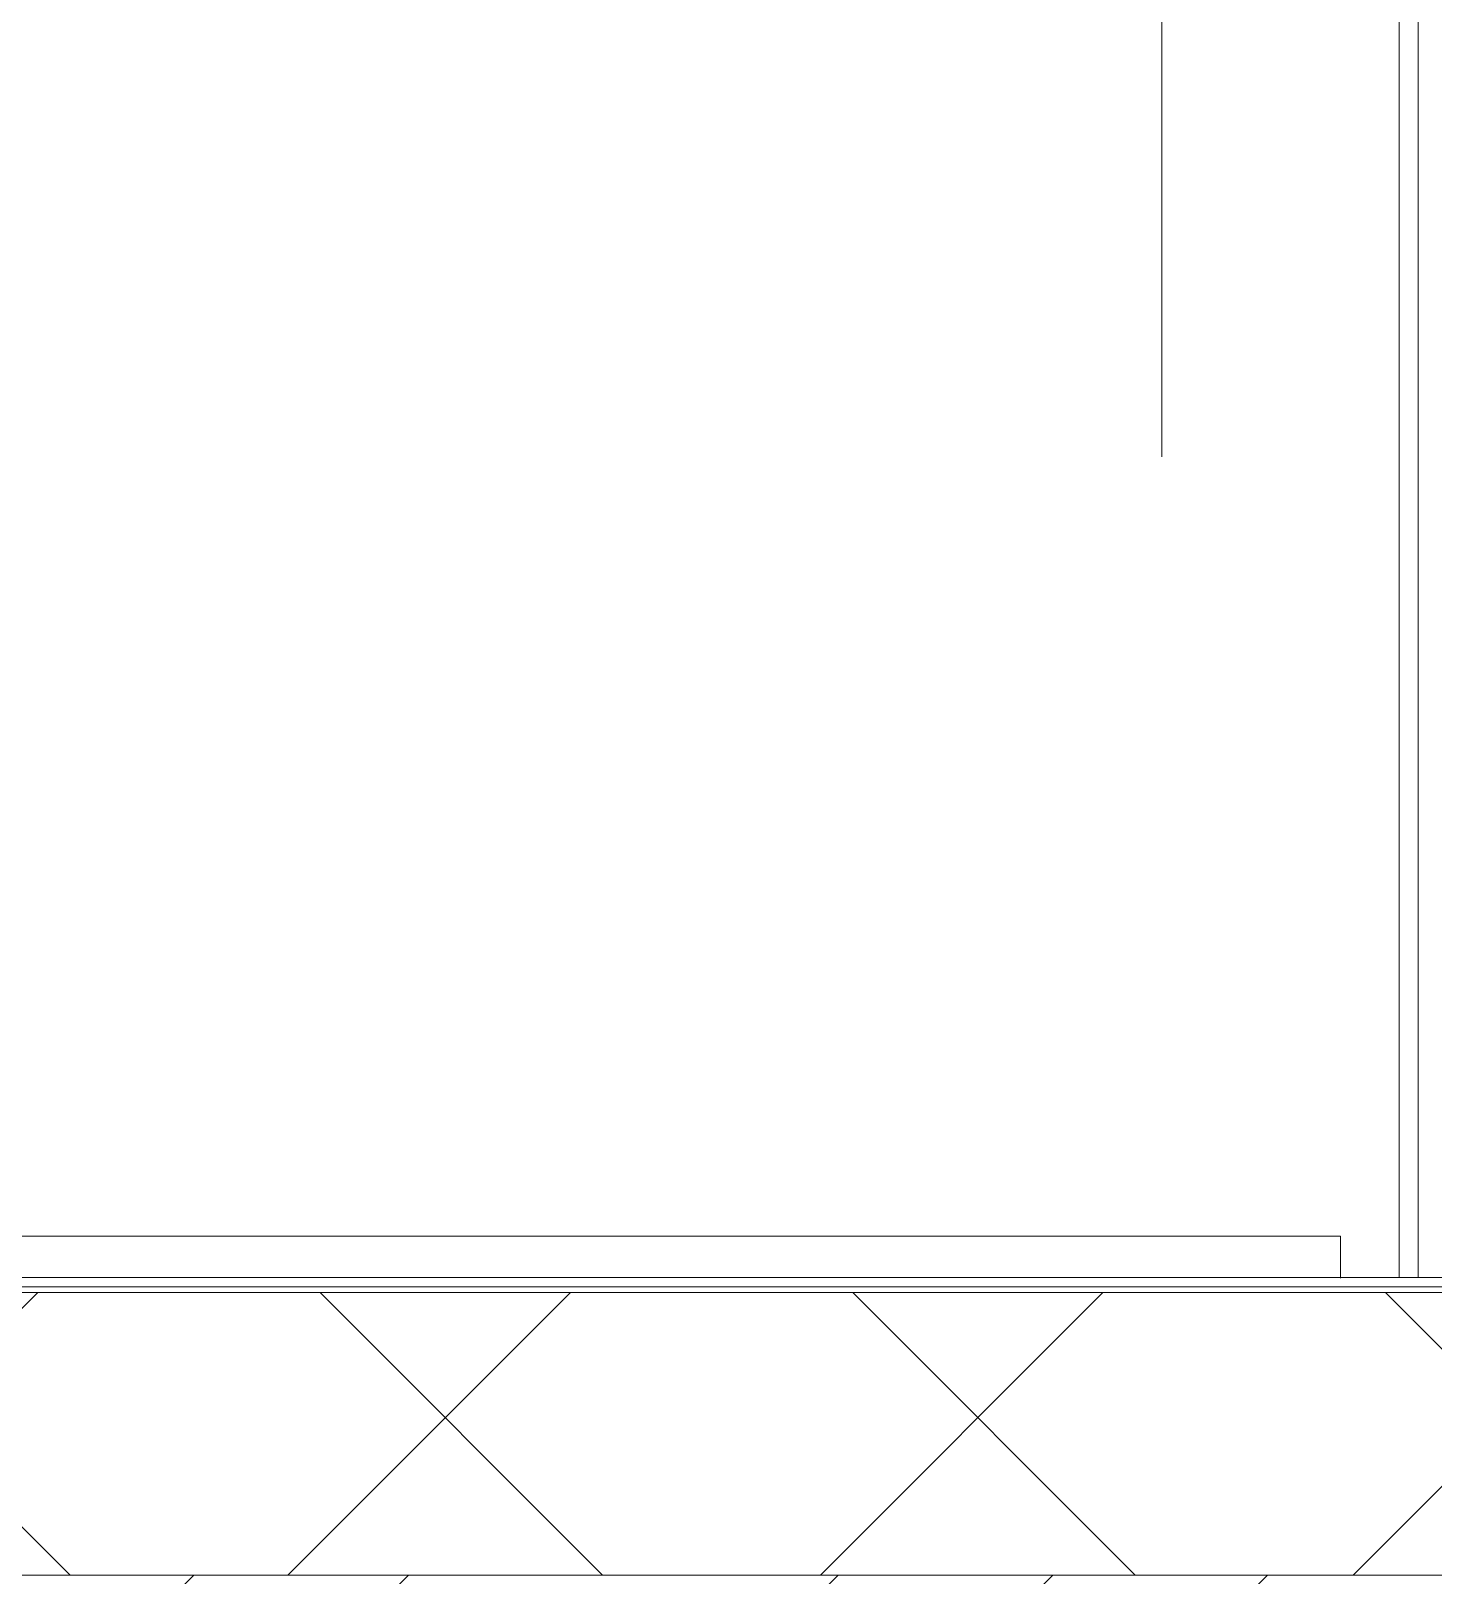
# Model space of a CAD drawing. Header units: millimetres. Extents: x -213547 to 415037, y -3642 to 106956.
# Drawn here: x 3174 to 3919, y 94386 to 95206 of the extents above; entities that cross this region are included whole.
import ezdxf

# ---------------------------------------------------------------- set-up
doc = ezdxf.new("R2010")
doc.units = ezdxf.units.MM
doc.linetypes.add('Осевая', pattern=[6350, 1270, -952.5, 3175, -952.5])
for name, color, linetype, lineweight in [('A-GLAZ-CWMG', 7, 'Continuous', 9), ('A-WALL', 7, 'Continuous', 5), ('I-WALL', 7, 'Continuous', 5), ('Оси-2', 7, 'Осевая', 9)]:
    doc.layers.add(name, color=color, linetype=linetype, lineweight=lineweight)
doc.layers.add('A-WALL-FNSH-1', color=9, linetype='Continuous', lineweight=5, true_color=0x808080)

# ---------------------------------------------------------------- blocks, each defined once
blk = doc.blocks.new('Прямоугольный импост - Импост структурный с накладкой - 170мм-23186685-Объем проектирования 1 этажа')
at = {"layer": 'A-GLAZ-CWMG'}
for p, q in [((3836.12, 15358.12), (3836.12, 16073.12)), ((3846.12, 15358.12), (3846.12, 16073.12)), ((3846.12, 15358.12), (3836.12, 15358.12)), ((3854.12, 15358.12), (3846.12, 15358.12))]:
    blk.add_line(p, q, dxfattribs=at)
blk = doc.blocks.new('1floor')
at = {"layer": 'A-WALL'}
h = blk.add_hatch(dxfattribs=at)
h.set_pattern_fill('FP_24', color=256, style=0, pattern_type=2)
h.set_pattern_definition([(45, (0, 0), (-141.4214, 141.4214), []), (135, (0, 0), (-141.4214, -141.4214), [])])
h.paths.add_polyline_path([(3910, 15200), (4060, 15200), (4060, 15350), (-110, 15350), (-110, 15200), (3886.12, 15200)])
at = {"layer": 'I-WALL'}
h = blk.add_hatch(dxfattribs=at)
h.set_pattern_fill('FP_1', color=256, style=0, pattern_type=2)
h.set_pattern_definition([(45, (0, 0), (-114.0493, 114.0493), []), (45, (114.05, 0), (-114.0493, 114.0493), [201.612, -40.322, 6.706, -33.617])])
h.paths.add_polyline_path([(4060, 14980), (4060, 15200), (390, 15200), (390, 14980), (4059.3, 14980)])
at = {"layer": 'A-WALL'}
for p, q in [((-290, 15380), (3805, 15380)), ((3805, 15357.69), (3805, 15380)), ((4060, 15353), (-263, 15353)), ((4060, 15350), (-260, 15350)), ((4660, 15200), (390, 15200))]:
    blk.add_line(p, q, dxfattribs=at)
at = {"layer": 'A-WALL-FNSH-1'}
blk.add_line((4060, 15358), (-268, 15358), dxfattribs=at)
at = {"layer": 'Оси-2'}
blk.add_line((3710, 3093.74), (3710, 22398.07), dxfattribs=at)
at = {"layer": 'A-GLAZ-CWMG'}
blk.add_blockref('Прямоугольный импост - Импост структурный с накладкой - 170мм-23186685-Объем проектирования 1 этажа', (0, 0), dxfattribs=at)

msp = doc.modelspace()

# ---------------------------------------------------------------- block references
msp.add_blockref('1floor', (64.7, 79186.05))

doc.saveas('drawing.dxf')
